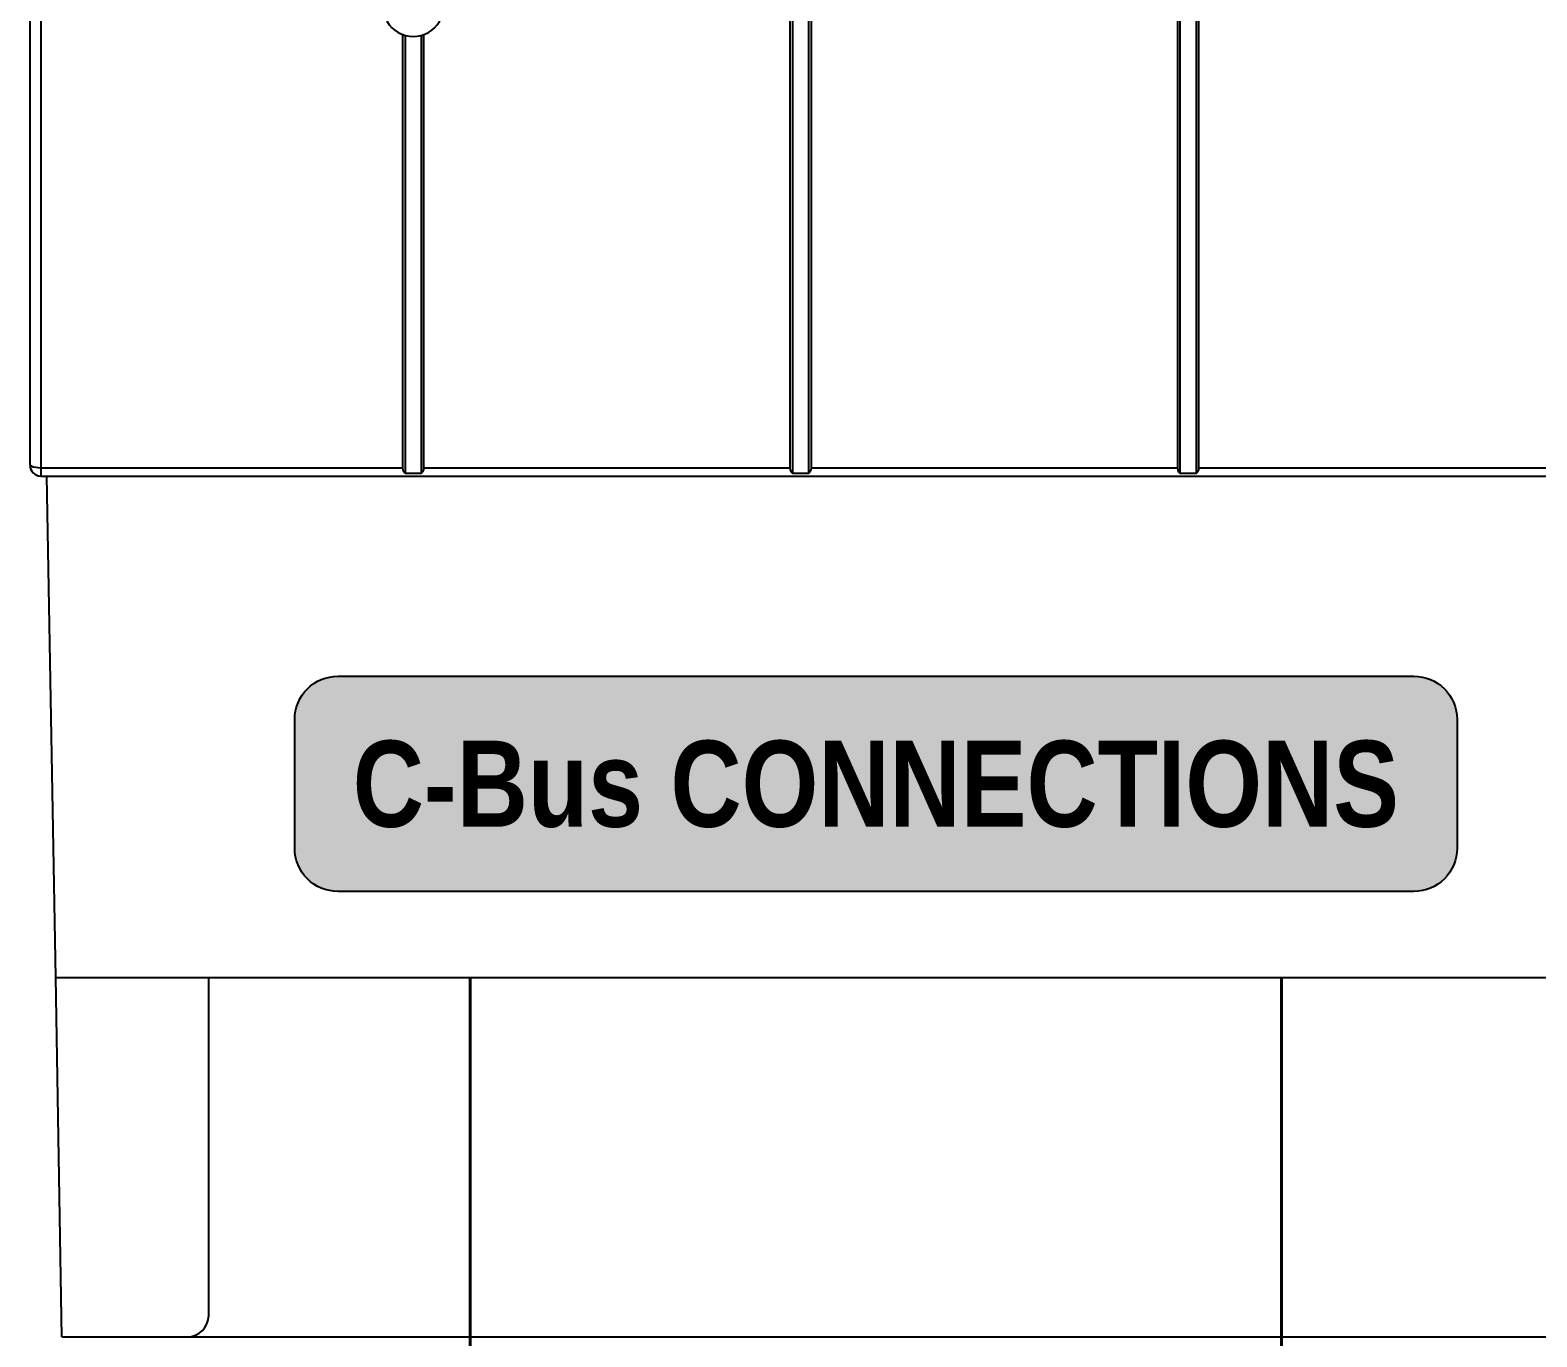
# Paper-space layout 'ARCH-D(24x36)' of a CAD drawing. Header units: inches. Extents: x 0.1 to 35.7, y 0.1 to 23.7.
# Drawn here: x 16.462 to 17.84, y 15.579 to 16.774 of the extents above; entities that cross this region are included whole.
import ezdxf
from ezdxf.enums import TextEntityAlignment as Align

# ---------------------------------------------------------------- set-up
doc = ezdxf.new("R2010")
doc.units = ezdxf.units.IN
doc.header["$MEASUREMENT"] = 0
doc.layers.add('WIRE-COMM-CBUS', color=6, linetype='Continuous', lineweight=40)
doc.styles.add('CBUS-TEXT', font='ARIALNB.TTF')

# ---------------------------------------------------------------- blocks, each defined once
blk = doc.blocks.new('SLC5504xRVFCx')
h = blk.add_hatch(color=11)
h.dxf.hatch_style = 1
edge = h.paths.add_edge_path()
edge.add_line((1.305, -1.1083), (1.305, -1.2264))
edge.add_arc((1.2656, -1.2264), 0.0394, 270, 360, ccw=False)
edge.add_line((1.2656, -1.2658), (0.2814, -1.2658))
edge.add_arc((0.2814, -1.2264), 0.0394, 180, 270, ccw=False)
edge.add_line((0.242, -1.2264), (0.242, -1.1083))
edge.add_arc((0.2814, -1.1083), 0.0394, 90, 180, ccw=False)
edge.add_line((0.2814, -1.0689), (1.2656, -1.0689))
edge.add_arc((1.2656, -1.1083), 0.0394, 0, 90, ccw=False)
at = {"color": 190}
for p, q in [((0.6975, -0.8835), (0.6975, 0.8835)), ((0.712, 0.8835), (0.712, -0.8835)), ((0, -0.876), (0, 0.876)), ((0.0098, 0.8782), (0.0098, -0.8782)), ((0.6949, 0.8782), (0.6949, -0.8782)), ((0.7146, -0.8782), (0.7146, 0.8782)), ((1.0492, 0.2224), (1.0492, -0.8781)), ((1.0518, -0.8835), (1.0518, 0.2217)), ((1.0663, 0.2217), (1.0663, -0.8835)), ((1.0689, -0.8782), (1.0689, 0.2224)), ((0.3406, -0.4819), (0.3406, -0.8782)), ((0.3602, -0.8782), (0.3602, -0.4819)), ((0.3432, -0.8835), (0.3432, -0.4828)), ((0.3576, -0.4828), (0.3576, -0.8835)), ((0, -0.876), (0.0029, -0.8775)), ((0.0029, -0.8775), (0.0098, -0.8782)), ((0.0098, -0.8782), (0.3406, -0.8782)), ((0.0098, -0.8782), (0.0098, -0.8837)), ((0.3406, -0.8782), (0.3408, -0.8804)), ((0.3408, -0.8804), (0.3417, -0.8822)), ((0.3591, -0.8821), (0.36, -0.8802)), ((0.36, -0.8802), (0.3602, -0.8782)), ((0.3602, -0.8782), (0.6949, -0.8782)), ((0.6949, -0.8782), (0.6952, -0.8804)), ((0.6952, -0.8804), (0.6961, -0.8822)), ((0.7134, -0.8821), (0.7143, -0.8802)), ((0.7143, -0.8802), (0.7146, -0.8782)), ((0.7146, -0.8782), (1.0492, -0.8782)), ((1.0492, -0.8782), (1.0495, -0.8804)), ((1.0495, -0.8804), (1.0504, -0.8822)), ((1.0678, -0.8821), (1.0687, -0.8802)), ((1.0687, -0.8802), (1.0689, -0.8782)), ((1.0689, -0.8782), (1.4035, -0.8782)), ((0.0098, -0.8837), (0.0098, -0.8858)), ((0.0098, -0.8858), (2.8169, -0.8858)), ((0.3417, -0.8822), (0.3432, -0.8835)), ((0.3576, -0.8835), (0.3432, -0.8835)), ((0.3576, -0.8835), (0.3591, -0.8821)), ((0.6961, -0.8822), (0.6975, -0.8835)), ((0.712, -0.8835), (0.6975, -0.8835)), ((0.712, -0.8835), (0.7134, -0.8821)), ((1.0504, -0.8822), (1.0518, -0.8835)), ((1.0663, -0.8835), (1.0518, -0.8835)), ((1.0663, -0.8835), (1.0678, -0.8821))]:
    blk.add_line(p, q, dxfattribs=at)
for p, q in [((0.0234, -1.3445), (0.0154, -0.8858)), ((0.0234, -1.3445), (2.8032, -1.3445)), ((0.0291, -1.6732), (0.0234, -1.3445)), ((0.1633, -1.6536), (0.1633, -1.3445)), ((0.0291, -1.6732), (2.7975, -1.6732))]:
    blk.add_line(p, q)
blk.add_lwpolyline([(1.305, -1.1083), (1.305, -1.2264, -0.414214), (1.2656, -1.2658), (0.2814, -1.2658, -0.414214), (0.242, -1.2264), (0.242, -1.1083, -0.414214), (0.2814, -1.0689), (1.2656, -1.0689, -0.414214)], format="xyb", close=True)
for centre, radius, start, end in [((0.3504, -0.4562), 0.0276, 180.0005, 0.0005), ((0.1436, -1.6536), 0.0197, 270, 0)]:
    blk.add_arc(centre, radius, start, end)
blk.add_arc((0.0098, -0.876), 0.00984, 180, 270, dxfattribs=at)
at = {"style": 'CBUS-TEXT'}
blk.add_text('C-Bus CONNECTIONS', height=0.07874, dxfattribs=at).set_placement((0.7735, -1.1673), align=Align.MIDDLE_CENTER)

psp = doc.layouts.new('ARCH-D(24x36)')

# ---------------------------------------------------------------- linework, layer by layer
at = {"layer": 'WIRE-COMM-CBUS'}
for p, q in [((16.8641, 15.9073), (16.8641, 15.0785)), ((17.6062, 15.9073), (17.6062, 15.0785))]:
    psp.add_line(p, q, dxfattribs=at)

# ---------------------------------------------------------------- block references
psp.add_blockref('SLC5504xRVFCx', (16.4617, 17.2518))

doc.saveas('drawing.dxf')
